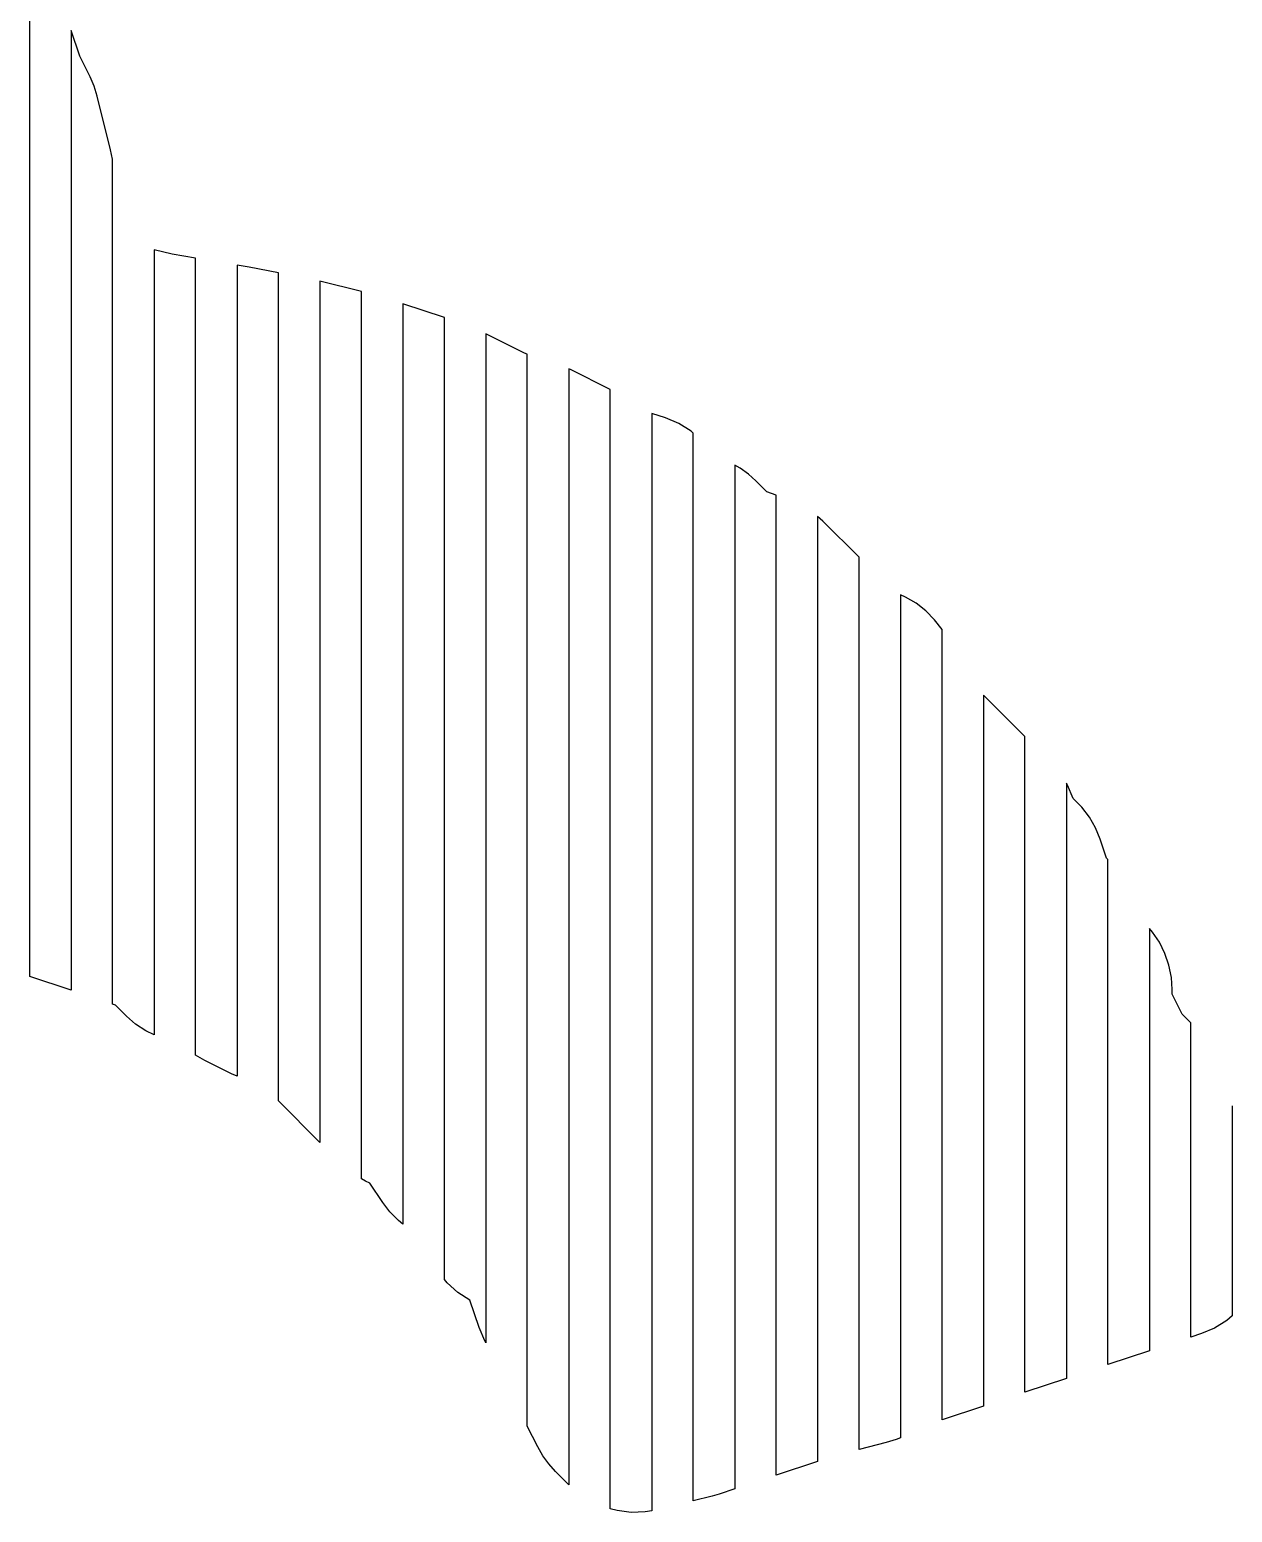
# Model space of a CAD drawing. Header units: metres. Extents: x -6 to 1890, y -8 to 898.
# Drawn here: x 1337.6 to 1453.6, y 68.5 to 211.6 of the extents above; entities that cross this region are included whole.
import ezdxf

# ---------------------------------------------------------------- set-up
doc = ezdxf.new("R2010")
doc.units = ezdxf.units.M
doc.layers.add('PASSADAS_COMPLETAS', color=1, linetype='CONTINUOUS')
doc.layers.add('PECAS_2D', color=3, linetype='CONTINUOUS')

msp = doc.modelspace()

# ---------------------------------------------------------------- linework, layer by layer
at = {"layer": 'PASSADAS_COMPLETAS'}
msp.add_lwpolyline([(1453.578, 107.713), (1453.578, 87.431), (1453.055, 86.986), (1451.853, 86.251), (1450.6, 85.726), (1449.578, 85.386), (1449.578, 89.341), (1449.578, 90.66), (1449.578, 91.979), (1449.578, 93.297), (1449.578, 94.616), (1449.578, 95.934), (1449.578, 97.253), (1449.578, 98.572), (1449.578, 99.89), (1449.578, 101.209), (1449.578, 102.527), (1449.578, 103.846), (1449.578, 115.713), (1448.738, 116.554), (1447.774, 118.482), (1447.774, 118.919), (1447.698, 120.09), (1447.467, 121.261), (1447.081, 122.401), (1446.548, 123.481), (1445.883, 124.472), (1445.578, 124.819), (1445.578, 113.353), (1445.578, 112.079), (1445.578, 110.805), (1445.578, 109.532), (1445.578, 108.258), (1445.578, 105.71), (1445.578, 103.162), (1445.578, 100.614), (1445.578, 98.066), (1445.578, 96.792), (1445.578, 94.244), (1445.578, 92.97), (1445.578, 91.696), (1445.578, 90.422), (1445.578, 89.148), (1445.578, 87.874), (1445.578, 84.052), (1441.578, 82.719), (1441.578, 86.568), (1441.578, 87.85), (1441.578, 89.133), (1441.578, 90.416), (1441.578, 91.699), (1441.578, 92.982), (1441.578, 94.265), (1441.578, 95.548), (1441.578, 98.114), (1441.578, 100.679), (1441.578, 103.245), (1441.578, 105.811), (1441.578, 107.094), (1441.578, 109.66), (1441.578, 110.943), (1441.578, 113.509), (1441.578, 116.074), (1441.578, 117.357), (1441.578, 118.64), (1441.578, 119.923), (1441.578, 121.206), (1441.578, 131.469), (1441.457, 131.59), (1440.844, 133.43), (1440.395, 134.531), (1439.801, 135.572), (1439.075, 136.527), (1438.237, 137.371), (1437.693, 138.639), (1437.578, 138.825), (1437.578, 128.381), (1437.578, 127.076), (1437.578, 125.77), (1437.578, 124.465), (1437.578, 121.854), (1437.578, 120.549), (1437.578, 117.938), (1437.578, 115.327), (1437.578, 112.716), (1437.578, 111.411), (1437.578, 108.8), (1437.578, 106.189), (1437.578, 104.883), (1437.578, 102.273), (1437.578, 100.967), (1437.578, 98.356), (1437.578, 95.745), (1437.578, 93.134), (1437.578, 91.829), (1437.578, 90.524), (1437.578, 89.218), (1437.578, 87.913), (1437.578, 86.607), (1437.578, 85.302), (1437.578, 81.386), (1433.578, 80.052), (1433.578, 83.927), (1433.578, 85.219), (1433.578, 86.511), (1433.578, 87.803), (1433.578, 89.094), (1433.578, 90.386), (1433.578, 91.678), (1433.578, 94.261), (1433.578, 96.845), (1433.578, 99.428), (1433.578, 100.72), (1433.578, 103.303), (1433.578, 105.887), (1433.578, 108.47), (1433.578, 111.054), (1433.578, 113.637), (1433.578, 114.929), (1433.578, 117.512), (1433.578, 120.096), (1433.578, 121.388), (1433.578, 123.971), (1433.578, 125.263), (1433.578, 126.554), (1433.578, 127.846), (1433.578, 130.43), (1433.578, 133.013), (1433.578, 134.305), (1433.578, 143.347), (1429.578, 147.347), (1429.578, 139.578), (1429.578, 138.283), (1429.578, 136.988), (1429.578, 134.398), (1429.578, 133.103), (1429.578, 131.809), (1429.578, 129.219), (1429.578, 126.629), (1429.578, 124.039), (1429.578, 122.744), (1429.578, 120.155), (1429.578, 117.565), (1429.578, 114.975), (1429.578, 113.68), (1429.578, 111.091), (1429.578, 109.796), (1429.578, 107.206), (1429.578, 104.616), (1429.578, 102.027), (1429.578, 99.437), (1429.578, 96.847), (1429.578, 95.552), (1429.578, 94.257), (1429.578, 92.962), (1429.578, 91.668), (1429.578, 90.373), (1429.578, 89.078), (1429.578, 87.783), (1429.578, 86.488), (1429.578, 85.193), (1429.578, 83.898), (1429.578, 82.603), (1429.578, 78.719), (1425.578, 77.386), (1425.578, 81.265), (1425.578, 82.558), (1425.578, 83.851), (1425.578, 85.143), (1425.578, 86.436), (1425.578, 87.729), (1425.578, 89.022), (1425.578, 90.315), (1425.578, 91.608), (1425.578, 92.901), (1425.578, 94.194), (1425.578, 95.487), (1425.578, 96.78), (1425.578, 98.073), (1425.578, 99.366), (1425.578, 100.659), (1425.578, 101.952), (1425.578, 103.245), (1425.578, 104.538), (1425.578, 105.831), (1425.578, 108.417), (1425.578, 111.003), (1425.578, 113.589), (1425.578, 116.175), (1425.578, 117.468), (1425.578, 120.054), (1425.578, 122.64), (1425.578, 123.933), (1425.578, 125.226), (1425.578, 127.812), (1425.578, 129.105), (1425.578, 130.398), (1425.578, 132.984), (1425.578, 135.57), (1425.578, 136.863), (1425.578, 139.449), (1425.578, 140.742), (1425.578, 143.328), (1425.578, 144.621), (1425.578, 153.672), (1424.867, 154.611), (1424.019, 155.467), (1423.075, 156.197), (1422.062, 156.788), (1421.578, 157.03), (1421.578, 149.281), (1421.578, 147.99), (1421.578, 146.698), (1421.578, 145.407), (1421.578, 144.116), (1421.578, 141.533), (1421.578, 140.241), (1421.578, 137.658), (1421.578, 135.075), (1421.578, 132.493), (1421.578, 129.91), (1421.578, 128.618), (1421.578, 126.035), (1421.578, 123.453), (1421.578, 120.87), (1421.578, 118.287), (1421.578, 116.995), (1421.578, 114.412), (1421.578, 113.121), (1421.578, 111.83), (1421.578, 110.538), (1421.578, 109.247), (1421.578, 107.955), (1421.578, 106.664), (1421.578, 105.372), (1421.578, 98.915), (1421.578, 97.624), (1421.578, 96.332), (1421.578, 95.041), (1421.578, 93.749), (1421.578, 92.458), (1421.578, 91.167), (1421.578, 89.875), (1421.578, 87.292), (1421.578, 86.001), (1421.578, 84.709), (1421.578, 83.418), (1421.578, 82.127), (1421.578, 80.835), (1421.578, 79.544), (1421.578, 75.669), (1421.149, 75.484), (1420.199, 75.19), (1417.578, 74.535), (1417.578, 78.39), (1417.578, 79.675), (1417.578, 80.96), (1417.578, 82.246), (1417.578, 83.531), (1417.578, 84.816), (1417.578, 86.101), (1417.578, 92.527), (1417.578, 93.812), (1417.578, 95.097), (1417.578, 96.382), (1417.578, 97.667), (1417.578, 98.952), (1417.578, 100.238), (1417.578, 111.804), (1417.578, 113.089), (1417.578, 114.374), (1417.578, 115.659), (1417.578, 116.945), (1417.578, 118.23), (1417.578, 119.515), (1417.578, 122.085), (1417.578, 124.655), (1417.578, 127.226), (1417.578, 129.796), (1417.578, 132.366), (1417.578, 134.937), (1417.578, 137.507), (1417.578, 140.077), (1417.578, 142.648), (1417.578, 143.933), (1417.578, 146.503), (1417.578, 149.073), (1417.578, 150.358), (1417.578, 152.929), (1417.578, 160.64), (1414.086, 164.132), (1413.578, 164.567), (1413.578, 156.751), (1413.578, 155.449), (1413.578, 154.146), (1413.578, 152.843), (1413.578, 151.541), (1413.578, 150.238), (1413.578, 148.936), (1413.578, 147.633), (1413.578, 145.028), (1413.578, 142.423), (1413.578, 139.818), (1413.578, 138.515), (1413.578, 135.91), (1413.578, 133.305), (1413.578, 132.002), (1413.578, 129.397), (1413.578, 126.792), (1413.578, 124.186), (1413.578, 122.884), (1413.578, 121.581), (1413.578, 120.279), (1413.578, 118.976), (1413.578, 100.74), (1413.578, 99.437), (1413.578, 98.135), (1413.578, 96.832), (1413.578, 95.53), (1413.578, 94.227), (1413.578, 86.411), (1413.578, 85.109), (1413.578, 83.806), (1413.578, 82.504), (1413.578, 81.201), (1413.578, 79.898), (1413.578, 78.596), (1413.578, 77.293), (1413.578, 73.386), (1409.578, 72.052), (1409.578, 75.94), (1409.578, 77.235), (1409.578, 78.531), (1409.578, 79.827), (1409.578, 81.123), (1409.578, 83.715), (1409.578, 85.01), (1409.578, 86.306), (1409.578, 87.602), (1409.578, 88.898), (1409.578, 95.377), (1409.578, 96.673), (1409.578, 97.969), (1409.578, 99.264), (1409.578, 100.56), (1409.578, 101.856), (1409.578, 123.885), (1409.578, 125.181), (1409.578, 126.477), (1409.578, 127.772), (1409.578, 129.068), (1409.578, 130.364), (1409.578, 132.956), (1409.578, 135.547), (1409.578, 138.139), (1409.578, 140.731), (1409.578, 143.322), (1409.578, 144.618), (1409.578, 147.21), (1409.578, 148.506), (1409.578, 151.097), (1409.578, 152.393), (1409.578, 153.689), (1409.578, 154.985), (1409.578, 156.28), (1409.578, 158.872), (1409.578, 160.168), (1409.578, 166.647), (1408.689, 166.943), (1407.623, 168.01), (1406.898, 168.661), (1406.105, 169.232), (1405.578, 169.532), (1405.578, 164.331), (1405.578, 163.031), (1405.578, 161.731), (1405.578, 160.431), (1405.578, 159.131), (1405.578, 157.83), (1405.578, 156.53), (1405.578, 155.23), (1405.578, 152.63), (1405.578, 151.33), (1405.578, 150.029), (1405.578, 147.429), (1405.578, 144.829), (1405.578, 143.529), (1405.578, 140.928), (1405.578, 138.328), (1405.578, 135.728), (1405.578, 134.427), (1405.578, 133.127), (1405.578, 131.827), (1405.578, 130.527), (1405.578, 129.227), (1405.578, 127.926), (1405.578, 101.923), (1405.578, 100.623), (1405.578, 99.323), (1405.578, 98.023), (1405.578, 96.722), (1405.578, 95.422), (1405.578, 91.522), (1405.578, 90.221), (1405.578, 88.921), (1405.578, 87.621), (1405.578, 86.321), (1405.578, 85.021), (1405.578, 83.721), (1405.578, 82.42), (1405.578, 81.12), (1405.578, 79.82), (1405.578, 78.52), (1405.578, 77.22), (1405.578, 75.92), (1405.578, 74.619), (1405.578, 70.719), (1404.066, 70.215), (1403.395, 70.02), (1401.578, 69.565), (1401.578, 73.43), (1401.578, 74.719), (1401.578, 76.007), (1401.578, 77.296), (1401.578, 78.584), (1401.578, 79.872), (1401.578, 81.161), (1401.578, 82.449), (1401.578, 83.738), (1401.578, 85.026), (1401.578, 86.314), (1401.578, 87.603), (1401.578, 90.179), (1401.578, 92.756), (1401.578, 94.045), (1401.578, 96.621), (1401.578, 97.91), (1401.578, 99.198), (1401.578, 100.487), (1401.578, 101.775), (1401.578, 103.063), (1401.578, 131.408), (1401.578, 132.696), (1401.578, 133.985), (1401.578, 135.273), (1401.578, 136.561), (1401.578, 137.85), (1401.578, 140.427), (1401.578, 143.003), (1401.578, 145.58), (1401.578, 148.157), (1401.578, 149.445), (1401.578, 152.022), (1401.578, 154.599), (1401.578, 155.887), (1401.578, 157.176), (1401.578, 158.464), (1401.578, 159.752), (1401.578, 161.041), (1401.578, 162.329), (1401.578, 163.618), (1401.578, 164.906), (1401.578, 166.194), (1401.578, 172.636), (1401.387, 172.8), (1400.188, 173.541), (1398.895, 174.086), (1397.578, 174.525), (1397.578, 169.358), (1397.578, 168.067), (1397.578, 166.775), (1397.578, 165.484), (1397.578, 164.192), (1397.578, 162.9), (1397.578, 161.609), (1397.578, 160.317), (1397.578, 159.026), (1397.578, 157.734), (1397.578, 156.442), (1397.578, 155.151), (1397.578, 153.859), (1397.578, 151.276), (1397.578, 148.693), (1397.578, 146.11), (1397.578, 143.526), (1397.578, 142.235), (1397.578, 140.943), (1397.578, 138.36), (1397.578, 137.068), (1397.578, 103.487), (1397.578, 100.904), (1397.578, 99.612), (1397.578, 98.32), (1397.578, 97.029), (1397.578, 95.737), (1397.578, 94.446), (1397.578, 91.862), (1397.578, 89.279), (1397.578, 87.988), (1397.578, 86.696), (1397.578, 85.404), (1397.578, 84.113), (1397.578, 82.821), (1397.578, 81.53), (1397.578, 80.238), (1397.578, 78.946), (1397.578, 77.655), (1397.578, 76.363), (1397.578, 73.78), (1397.578, 72.488), (1397.578, 68.614), (1396.942, 68.502), (1395.605, 68.465), (1394.255, 68.628), (1393.578, 68.815), (1393.578, 74.021), (1393.578, 75.323), (1393.578, 76.625), (1393.578, 77.926), (1393.578, 79.228), (1393.578, 80.529), (1393.578, 81.831), (1393.578, 83.132), (1393.578, 84.434), (1393.578, 85.736), (1393.578, 87.037), (1393.578, 88.339), (1393.578, 89.64), (1393.578, 90.942), (1393.578, 92.244), (1393.578, 93.545), (1393.578, 96.148), (1393.578, 97.45), (1393.578, 98.752), (1393.578, 100.053), (1393.578, 101.355), (1393.578, 102.656), (1393.578, 103.958), (1393.578, 140.402), (1393.578, 143.005), (1393.578, 144.307), (1393.578, 145.609), (1393.578, 148.212), (1393.578, 150.815), (1393.578, 153.418), (1393.578, 154.72), (1393.578, 157.323), (1393.578, 158.624), (1393.578, 159.926), (1393.578, 161.228), (1393.578, 162.529), (1393.578, 163.831), (1393.578, 165.132), (1393.578, 166.434), (1393.578, 167.736), (1393.578, 169.037), (1393.578, 170.339), (1393.578, 171.64), (1393.578, 176.847), (1389.746, 178.762), (1389.578, 178.832), (1389.578, 173.642), (1389.578, 172.344), (1389.578, 171.046), (1389.578, 169.749), (1389.578, 168.451), (1389.578, 167.153), (1389.578, 165.856), (1389.578, 164.558), (1389.578, 163.26), (1389.578, 161.963), (1389.578, 159.367), (1389.578, 156.772), (1389.578, 155.474), (1389.578, 154.176), (1389.578, 151.581), (1389.578, 148.986), (1389.578, 147.688), (1389.578, 146.39), (1389.578, 145.093), (1389.578, 143.795), (1389.578, 142.497), (1389.578, 104.865), (1389.578, 103.567), (1389.578, 102.27), (1389.578, 100.972), (1389.578, 99.674), (1389.578, 98.377), (1389.578, 97.079), (1389.578, 95.781), (1389.578, 94.484), (1389.578, 93.186), (1389.578, 91.888), (1389.578, 90.591), (1389.578, 89.293), (1389.578, 87.995), (1389.578, 86.698), (1389.578, 85.4), (1389.578, 84.102), (1389.578, 82.805), (1389.578, 81.507), (1389.578, 71.126), (1388.29, 72.413), (1387.639, 73.138), (1387.068, 73.931), (1386.586, 74.778), (1385.578, 76.794), (1385.578, 88.432), (1385.578, 89.726), (1385.578, 91.019), (1385.578, 92.312), (1385.578, 93.605), (1385.578, 94.898), (1385.578, 96.192), (1385.578, 97.485), (1385.578, 98.778), (1385.578, 100.071), (1385.578, 101.364), (1385.578, 102.657), (1385.578, 103.951), (1385.578, 105.244), (1385.578, 146.626), (1385.578, 147.919), (1385.578, 149.212), (1385.578, 150.505), (1385.578, 151.798), (1385.578, 154.385), (1385.578, 156.971), (1385.578, 159.557), (1385.578, 160.851), (1385.578, 162.144), (1385.578, 163.437), (1385.578, 164.73), (1385.578, 166.023), (1385.578, 167.317), (1385.578, 168.61), (1385.578, 169.903), (1385.578, 171.196), (1385.578, 172.489), (1385.578, 173.782), (1385.578, 175.076), (1385.578, 180.248), (1385.29, 180.344), (1381.578, 182.2), (1381.578, 177.008), (1381.578, 175.71), (1381.578, 174.411), (1381.578, 173.113), (1381.578, 171.815), (1381.578, 170.517), (1381.578, 169.219), (1381.578, 167.921), (1381.578, 166.622), (1381.578, 165.324), (1381.578, 164.026), (1381.578, 162.728), (1381.578, 161.43), (1381.578, 160.132), (1381.578, 157.535), (1381.578, 154.939), (1381.578, 153.641), (1381.578, 152.343), (1381.578, 151.044), (1381.578, 149.746), (1381.578, 148.448), (1381.578, 106.907), (1381.578, 105.609), (1381.578, 104.31), (1381.578, 103.012), (1381.578, 101.714), (1381.578, 100.416), (1381.578, 99.118), (1381.578, 97.82), (1381.578, 95.223), (1381.578, 93.925), (1381.578, 84.838), (1381.466, 85.019), (1380.922, 86.311), (1380.043, 88.947), (1378.885, 89.694), (1377.842, 90.619), (1377.578, 90.938), (1377.578, 98.674), (1377.578, 99.964), (1377.578, 101.253), (1377.578, 102.543), (1377.578, 103.832), (1377.578, 105.121), (1377.578, 106.411), (1377.578, 107.7), (1377.578, 150.252), (1377.578, 151.541), (1377.578, 152.83), (1377.578, 154.12), (1377.578, 155.409), (1377.578, 156.699), (1377.578, 159.278), (1377.578, 161.856), (1377.578, 163.146), (1377.578, 164.435), (1377.578, 165.725), (1377.578, 167.014), (1377.578, 168.304), (1377.578, 169.593), (1377.578, 170.882), (1377.578, 172.172), (1377.578, 173.461), (1377.578, 174.751), (1377.578, 176.04), (1377.578, 177.33), (1377.578, 178.619), (1377.578, 183.777), (1373.578, 185.11), (1373.578, 179.961), (1373.578, 178.674), (1373.578, 177.386), (1373.578, 176.099), (1373.578, 174.812), (1373.578, 173.524), (1373.578, 172.237), (1373.578, 170.95), (1373.578, 169.662), (1373.578, 168.375), (1373.578, 167.088), (1373.578, 165.8), (1373.578, 164.513), (1373.578, 163.226), (1373.578, 161.939), (1373.578, 159.364), (1373.578, 158.077), (1373.578, 156.789), (1373.578, 155.502), (1373.578, 154.215), (1373.578, 152.927), (1373.578, 111.733), (1373.578, 110.446), (1373.578, 109.159), (1373.578, 107.872), (1373.578, 106.584), (1373.578, 105.297), (1373.578, 104.01), (1373.578, 102.722), (1373.578, 96.286), (1373.137, 96.633), (1372.332, 97.453), (1371.642, 98.36), (1370.397, 100.227), (1369.974, 100.439), (1369.578, 100.664), (1369.578, 107.151), (1369.578, 108.448), (1369.578, 109.745), (1369.578, 111.043), (1369.578, 112.34), (1369.578, 113.637), (1369.578, 114.935), (1369.578, 116.232), (1369.578, 155.153), (1369.578, 156.451), (1369.578, 157.748), (1369.578, 159.045), (1369.578, 160.343), (1369.578, 161.64), (1369.578, 162.937), (1369.578, 164.235), (1369.578, 165.532), (1369.578, 166.829), (1369.578, 168.127), (1369.578, 169.424), (1369.578, 170.722), (1369.578, 172.019), (1369.578, 173.316), (1369.578, 174.614), (1369.578, 175.911), (1369.578, 177.208), (1369.578, 178.506), (1369.578, 179.803), (1369.578, 181.101), (1369.578, 186.29), (1365.578, 187.282), (1365.578, 182.087), (1365.578, 180.789), (1365.578, 179.49), (1365.578, 178.192), (1365.578, 176.893), (1365.578, 175.595), (1365.578, 174.296), (1365.578, 172.997), (1365.578, 171.699), (1365.578, 170.4), (1365.578, 169.102), (1365.578, 167.803), (1365.578, 165.206), (1365.578, 163.908), (1365.578, 162.609), (1365.578, 161.31), (1365.578, 160.012), (1365.578, 158.713), (1365.578, 157.415), (1365.578, 118.458), (1365.578, 117.159), (1365.578, 115.861), (1365.578, 114.562), (1365.578, 113.264), (1365.578, 111.965), (1365.578, 110.667), (1365.578, 104.174), (1361.578, 108.174), (1361.578, 113.329), (1361.578, 114.618), (1361.578, 115.907), (1361.578, 117.196), (1361.578, 118.485), (1361.578, 119.774), (1361.578, 121.063), (1361.578, 158.44), (1361.578, 159.729), (1361.578, 161.018), (1361.578, 162.306), (1361.578, 163.595), (1361.578, 164.884), (1361.578, 166.173), (1361.578, 167.462), (1361.578, 168.751), (1361.578, 170.04), (1361.578, 171.329), (1361.578, 172.617), (1361.578, 173.906), (1361.578, 175.195), (1361.578, 176.484), (1361.578, 177.773), (1361.578, 179.062), (1361.578, 180.351), (1361.578, 182.928), (1361.578, 188.084), (1358.735, 188.648), (1357.578, 188.841), (1357.578, 183.622), (1357.578, 182.317), (1357.578, 181.012), (1357.578, 179.708), (1357.578, 178.403), (1357.578, 177.098), (1357.578, 175.794), (1357.578, 174.489), (1357.578, 173.184), (1357.578, 171.88), (1357.578, 170.575), (1357.578, 169.27), (1357.578, 167.966), (1357.578, 166.661), (1357.578, 165.356), (1357.578, 164.052), (1357.578, 162.747), (1357.578, 161.442), (1357.578, 160.138), (1357.578, 122.302), (1357.578, 120.997), (1357.578, 119.693), (1357.578, 118.388), (1357.578, 117.083), (1357.578, 115.778), (1357.578, 110.56), (1357.047, 110.779), (1354.462, 112.072), (1353.578, 112.581), (1353.578, 117.796), (1353.578, 119.1), (1353.578, 120.404), (1353.578, 121.708), (1353.578, 123.012), (1353.578, 124.315), (1353.578, 160.823), (1353.578, 162.127), (1353.578, 163.43), (1353.578, 164.734), (1353.578, 166.038), (1353.578, 167.342), (1353.578, 168.646), (1353.578, 169.95), (1353.578, 171.253), (1353.578, 172.557), (1353.578, 173.861), (1353.578, 175.165), (1353.578, 176.469), (1353.578, 177.773), (1353.578, 179.076), (1353.578, 180.38), (1353.578, 181.684), (1353.578, 182.988), (1353.578, 184.292), (1353.578, 185.596), (1353.578, 189.507), (1351.338, 189.88), (1349.578, 190.321), (1349.578, 185.183), (1349.578, 183.898), (1349.578, 182.614), (1349.578, 181.329), (1349.578, 180.045), (1349.578, 178.76), (1349.578, 177.476), (1349.578, 176.191), (1349.578, 174.907), (1349.578, 173.622), (1349.578, 172.338), (1349.578, 171.053), (1349.578, 169.769), (1349.578, 168.484), (1349.578, 167.2), (1349.578, 165.915), (1349.578, 164.631), (1349.578, 163.346), (1349.578, 162.062), (1349.578, 126.096), (1349.578, 124.812), (1349.578, 123.527), (1349.578, 122.243), (1349.578, 120.958), (1349.578, 119.674), (1349.578, 114.536), (1348.777, 114.936), (1347.8, 115.594), (1346.927, 116.362), (1345.861, 117.428), (1345.578, 117.522), (1345.578, 121.405), (1345.578, 122.7), (1345.578, 123.994), (1345.578, 125.289), (1345.578, 126.583), (1345.578, 133.055), (1345.578, 164.119), (1345.578, 165.414), (1345.578, 166.708), (1345.578, 168.002), (1345.578, 169.297), (1345.578, 170.591), (1345.578, 173.18), (1345.578, 174.474), (1345.578, 175.769), (1345.578, 177.063), (1345.578, 178.357), (1345.578, 179.652), (1345.578, 180.946), (1345.578, 182.24), (1345.578, 183.535), (1345.578, 184.829), (1345.578, 186.124), (1345.578, 199.067), (1345.386, 199.975), (1344.093, 205.145), (1343.8, 206.096), (1343.404, 207.008), (1342.401, 209.015), (1341.578, 211.484), (1341.578, 189.613), (1341.578, 188.327), (1341.578, 187.04), (1341.578, 185.754), (1341.578, 184.467), (1341.578, 183.181), (1341.578, 181.894), (1341.578, 178.035), (1341.578, 176.748), (1341.578, 175.462), (1341.578, 174.175), (1341.578, 172.889), (1341.578, 171.602), (1341.578, 170.316), (1341.578, 169.029), (1341.578, 167.743), (1341.578, 166.456), (1341.578, 165.17), (1341.578, 163.883), (1341.578, 129.148), (1341.578, 127.861), (1341.578, 126.575), (1341.578, 125.288), (1341.578, 124.002), (1341.578, 122.715), (1341.578, 118.856), (1337.578, 120.189), (1337.578, 124.067), (1337.578, 125.359), (1337.578, 126.652), (1337.578, 127.945), (1337.578, 129.237), (1337.578, 130.53), (1337.578, 165.431), (1337.578, 166.723), (1337.578, 168.016), (1337.578, 169.309), (1337.578, 170.601), (1337.578, 173.186), (1337.578, 174.479), (1337.578, 175.772), (1337.578, 177.064), (1337.578, 178.357), (1337.578, 179.649), (1337.578, 180.942), (1337.578, 182.235), (1337.578, 183.527), (1337.578, 184.82), (1337.578, 186.113), (1337.578, 187.405), (1337.578, 191.283), (1337.578, 192.576), (1337.578, 193.868), (1337.578, 196.453), (1337.578, 197.746), (1337.578, 200.331), (1337.578, 202.917), (1337.578, 204.209), (1337.578, 205.502), (1337.578, 222.306)], dxfattribs=at)
at = {"layer": 'PECAS_2D'}
msp.add_lwpolyline([(1453.578, 107.713), (1453.578, 87.431), (1453.055, 86.986), (1451.853, 86.251), (1450.6, 85.726), (1449.578, 85.386), (1449.578, 89.341), (1449.578, 90.66), (1449.578, 91.979), (1449.578, 93.297), (1449.578, 94.616), (1449.578, 95.934), (1449.578, 97.253), (1449.578, 98.572), (1449.578, 99.89), (1449.578, 101.209), (1449.578, 102.527), (1449.578, 103.846), (1449.578, 115.713), (1448.738, 116.554), (1447.774, 118.482), (1447.774, 118.919), (1447.698, 120.09), (1447.467, 121.261), (1447.081, 122.401), (1446.548, 123.481), (1445.883, 124.472), (1445.578, 124.819), (1445.578, 113.353), (1445.578, 112.079), (1445.578, 110.805), (1445.578, 109.532), (1445.578, 108.258), (1445.578, 105.71), (1445.578, 103.162), (1445.578, 100.614), (1445.578, 98.066), (1445.578, 96.792), (1445.578, 94.244), (1445.578, 92.97), (1445.578, 91.696), (1445.578, 90.422), (1445.578, 89.148), (1445.578, 87.874), (1445.578, 84.052), (1441.578, 82.719), (1441.578, 86.568), (1441.578, 87.85), (1441.578, 89.133), (1441.578, 90.416), (1441.578, 91.699), (1441.578, 92.982), (1441.578, 94.265), (1441.578, 95.548), (1441.578, 98.114), (1441.578, 100.679), (1441.578, 103.245), (1441.578, 105.811), (1441.578, 107.094), (1441.578, 109.66), (1441.578, 110.943), (1441.578, 113.509), (1441.578, 116.074), (1441.578, 117.357), (1441.578, 118.64), (1441.578, 119.923), (1441.578, 121.206), (1441.578, 131.469), (1441.457, 131.59), (1440.844, 133.43), (1440.395, 134.531), (1439.801, 135.572), (1439.075, 136.527), (1438.237, 137.371), (1437.693, 138.639), (1437.578, 138.825), (1437.578, 128.381), (1437.578, 127.076), (1437.578, 125.77), (1437.578, 124.465), (1437.578, 121.854), (1437.578, 120.549), (1437.578, 117.938), (1437.578, 115.327), (1437.578, 112.716), (1437.578, 111.411), (1437.578, 108.8), (1437.578, 106.189), (1437.578, 104.883), (1437.578, 102.273), (1437.578, 100.967), (1437.578, 98.356), (1437.578, 95.745), (1437.578, 93.134), (1437.578, 91.829), (1437.578, 90.524), (1437.578, 89.218), (1437.578, 87.913), (1437.578, 86.607), (1437.578, 85.302), (1437.578, 81.386), (1433.578, 80.052), (1433.578, 83.927), (1433.578, 85.219), (1433.578, 86.511), (1433.578, 87.803), (1433.578, 89.094), (1433.578, 90.386), (1433.578, 91.678), (1433.578, 94.261), (1433.578, 96.845), (1433.578, 99.428), (1433.578, 100.72), (1433.578, 103.303), (1433.578, 105.887), (1433.578, 108.47), (1433.578, 111.054), (1433.578, 113.637), (1433.578, 114.929), (1433.578, 117.512), (1433.578, 120.096), (1433.578, 121.388), (1433.578, 123.971), (1433.578, 125.263), (1433.578, 126.554), (1433.578, 127.846), (1433.578, 130.43), (1433.578, 133.013), (1433.578, 134.305), (1433.578, 143.347), (1429.578, 147.347), (1429.578, 139.578), (1429.578, 138.283), (1429.578, 136.988), (1429.578, 134.398), (1429.578, 133.103), (1429.578, 131.809), (1429.578, 129.219), (1429.578, 126.629), (1429.578, 124.039), (1429.578, 122.744), (1429.578, 120.155), (1429.578, 117.565), (1429.578, 114.975), (1429.578, 113.68), (1429.578, 111.091), (1429.578, 109.796), (1429.578, 107.206), (1429.578, 104.616), (1429.578, 102.027), (1429.578, 99.437), (1429.578, 96.847), (1429.578, 95.552), (1429.578, 94.257), (1429.578, 92.962), (1429.578, 91.668), (1429.578, 90.373), (1429.578, 89.078), (1429.578, 87.783), (1429.578, 86.488), (1429.578, 85.193), (1429.578, 83.898), (1429.578, 82.603), (1429.578, 78.719), (1425.578, 77.386), (1425.578, 81.265), (1425.578, 82.558), (1425.578, 83.851), (1425.578, 85.143), (1425.578, 86.436), (1425.578, 87.729), (1425.578, 89.022), (1425.578, 90.315), (1425.578, 91.608), (1425.578, 92.901), (1425.578, 94.194), (1425.578, 95.487), (1425.578, 96.78), (1425.578, 98.073), (1425.578, 99.366), (1425.578, 100.659), (1425.578, 101.952), (1425.578, 103.245), (1425.578, 104.538), (1425.578, 105.831), (1425.578, 108.417), (1425.578, 111.003), (1425.578, 113.589), (1425.578, 116.175), (1425.578, 117.468), (1425.578, 120.054), (1425.578, 122.64), (1425.578, 123.933), (1425.578, 125.226), (1425.578, 127.812), (1425.578, 129.105), (1425.578, 130.398), (1425.578, 132.984), (1425.578, 135.57), (1425.578, 136.863), (1425.578, 139.449), (1425.578, 140.742), (1425.578, 143.328), (1425.578, 144.621), (1425.578, 153.672), (1424.867, 154.611), (1424.019, 155.467), (1423.075, 156.197), (1422.062, 156.788), (1421.578, 157.03), (1421.578, 149.281), (1421.578, 147.99), (1421.578, 146.698), (1421.578, 145.407), (1421.578, 144.116), (1421.578, 141.533), (1421.578, 140.241), (1421.578, 137.658), (1421.578, 135.075), (1421.578, 132.493), (1421.578, 129.91), (1421.578, 128.618), (1421.578, 126.035), (1421.578, 123.453), (1421.578, 120.87), (1421.578, 118.287), (1421.578, 116.995), (1421.578, 114.412), (1421.578, 113.121), (1421.578, 111.83), (1421.578, 110.538), (1421.578, 109.247), (1421.578, 107.955), (1421.578, 106.664), (1421.578, 105.372), (1421.578, 98.915), (1421.578, 97.624), (1421.578, 96.332), (1421.578, 95.041), (1421.578, 93.749), (1421.578, 92.458), (1421.578, 91.167), (1421.578, 89.875), (1421.578, 87.292), (1421.578, 86.001), (1421.578, 84.709), (1421.578, 83.418), (1421.578, 82.127), (1421.578, 80.835), (1421.578, 79.544), (1421.578, 75.669), (1421.149, 75.484), (1420.199, 75.19), (1417.578, 74.535), (1417.578, 78.39), (1417.578, 79.675), (1417.578, 80.96), (1417.578, 82.246), (1417.578, 83.531), (1417.578, 84.816), (1417.578, 86.101), (1417.578, 92.527), (1417.578, 93.812), (1417.578, 95.097), (1417.578, 96.382), (1417.578, 97.667), (1417.578, 98.952), (1417.578, 100.238), (1417.578, 111.804), (1417.578, 113.089), (1417.578, 114.374), (1417.578, 115.659), (1417.578, 116.945), (1417.578, 118.23), (1417.578, 119.515), (1417.578, 122.085), (1417.578, 124.655), (1417.578, 127.226), (1417.578, 129.796), (1417.578, 132.366), (1417.578, 134.937), (1417.578, 137.507), (1417.578, 140.077), (1417.578, 142.648), (1417.578, 143.933), (1417.578, 146.503), (1417.578, 149.073), (1417.578, 150.358), (1417.578, 152.929), (1417.578, 160.64), (1414.086, 164.132), (1413.578, 164.567), (1413.578, 156.751), (1413.578, 155.449), (1413.578, 154.146), (1413.578, 152.843), (1413.578, 151.541), (1413.578, 150.238), (1413.578, 148.936), (1413.578, 147.633), (1413.578, 145.028), (1413.578, 142.423), (1413.578, 139.818), (1413.578, 138.515), (1413.578, 135.91), (1413.578, 133.305), (1413.578, 132.002), (1413.578, 129.397), (1413.578, 126.792), (1413.578, 124.186), (1413.578, 122.884), (1413.578, 121.581), (1413.578, 120.279), (1413.578, 118.976), (1413.578, 100.74), (1413.578, 99.437), (1413.578, 98.135), (1413.578, 96.832), (1413.578, 95.53), (1413.578, 94.227), (1413.578, 86.411), (1413.578, 85.109), (1413.578, 83.806), (1413.578, 82.504), (1413.578, 81.201), (1413.578, 79.898), (1413.578, 78.596), (1413.578, 77.293), (1413.578, 73.386), (1409.578, 72.052), (1409.578, 75.94), (1409.578, 77.235), (1409.578, 78.531), (1409.578, 79.827), (1409.578, 81.123), (1409.578, 83.715), (1409.578, 85.01), (1409.578, 86.306), (1409.578, 87.602), (1409.578, 88.898), (1409.578, 95.377), (1409.578, 96.673), (1409.578, 97.969), (1409.578, 99.264), (1409.578, 100.56), (1409.578, 101.856), (1409.578, 123.885), (1409.578, 125.181), (1409.578, 126.477), (1409.578, 127.772), (1409.578, 129.068), (1409.578, 130.364), (1409.578, 132.956), (1409.578, 135.547), (1409.578, 138.139), (1409.578, 140.731), (1409.578, 143.322), (1409.578, 144.618), (1409.578, 147.21), (1409.578, 148.506), (1409.578, 151.097), (1409.578, 152.393), (1409.578, 153.689), (1409.578, 154.985), (1409.578, 156.28), (1409.578, 158.872), (1409.578, 160.168), (1409.578, 166.647), (1408.689, 166.943), (1407.623, 168.01), (1406.898, 168.661), (1406.105, 169.232), (1405.578, 169.532), (1405.578, 164.331), (1405.578, 163.031), (1405.578, 161.731), (1405.578, 160.431), (1405.578, 159.131), (1405.578, 157.83), (1405.578, 156.53), (1405.578, 155.23), (1405.578, 152.63), (1405.578, 151.33), (1405.578, 150.029), (1405.578, 147.429), (1405.578, 144.829), (1405.578, 143.529), (1405.578, 140.928), (1405.578, 138.328), (1405.578, 135.728), (1405.578, 134.427), (1405.578, 133.127), (1405.578, 131.827), (1405.578, 130.527), (1405.578, 129.227), (1405.578, 127.926), (1405.578, 101.923), (1405.578, 100.623), (1405.578, 99.323), (1405.578, 98.023), (1405.578, 96.722), (1405.578, 95.422), (1405.578, 91.522), (1405.578, 90.221), (1405.578, 88.921), (1405.578, 87.621), (1405.578, 86.321), (1405.578, 85.021), (1405.578, 83.721), (1405.578, 82.42), (1405.578, 81.12), (1405.578, 79.82), (1405.578, 78.52), (1405.578, 77.22), (1405.578, 75.92), (1405.578, 74.619), (1405.578, 70.719), (1404.066, 70.215), (1403.395, 70.02), (1401.578, 69.565), (1401.578, 73.43), (1401.578, 74.719), (1401.578, 76.007), (1401.578, 77.296), (1401.578, 78.584), (1401.578, 79.872), (1401.578, 81.161), (1401.578, 82.449), (1401.578, 83.738), (1401.578, 85.026), (1401.578, 86.314), (1401.578, 87.603), (1401.578, 90.179), (1401.578, 92.756), (1401.578, 94.045), (1401.578, 96.621), (1401.578, 97.91), (1401.578, 99.198), (1401.578, 100.487), (1401.578, 101.775), (1401.578, 103.063), (1401.578, 131.408), (1401.578, 132.696), (1401.578, 133.985), (1401.578, 135.273), (1401.578, 136.561), (1401.578, 137.85), (1401.578, 140.427), (1401.578, 143.003), (1401.578, 145.58), (1401.578, 148.157), (1401.578, 149.445), (1401.578, 152.022), (1401.578, 154.599), (1401.578, 155.887), (1401.578, 157.176), (1401.578, 158.464), (1401.578, 159.752), (1401.578, 161.041), (1401.578, 162.329), (1401.578, 163.618), (1401.578, 164.906), (1401.578, 166.194), (1401.578, 172.636), (1401.387, 172.8), (1400.188, 173.541), (1398.895, 174.086), (1397.578, 174.525), (1397.578, 169.358), (1397.578, 168.067), (1397.578, 166.775), (1397.578, 165.484), (1397.578, 164.192), (1397.578, 162.9), (1397.578, 161.609), (1397.578, 160.317), (1397.578, 159.026), (1397.578, 157.734), (1397.578, 156.442), (1397.578, 155.151), (1397.578, 153.859), (1397.578, 151.276), (1397.578, 148.693), (1397.578, 146.11), (1397.578, 143.526), (1397.578, 142.235), (1397.578, 140.943), (1397.578, 138.36), (1397.578, 137.068), (1397.578, 103.487), (1397.578, 100.904), (1397.578, 99.612), (1397.578, 98.32), (1397.578, 97.029), (1397.578, 95.737), (1397.578, 94.446), (1397.578, 91.862), (1397.578, 89.279), (1397.578, 87.988), (1397.578, 86.696), (1397.578, 85.404), (1397.578, 84.113), (1397.578, 82.821), (1397.578, 81.53), (1397.578, 80.238), (1397.578, 78.946), (1397.578, 77.655), (1397.578, 76.363), (1397.578, 73.78), (1397.578, 72.488), (1397.578, 68.614), (1396.942, 68.502), (1395.605, 68.465), (1394.255, 68.628), (1393.578, 68.815), (1393.578, 74.021), (1393.578, 75.323), (1393.578, 76.625), (1393.578, 77.926), (1393.578, 79.228), (1393.578, 80.529), (1393.578, 81.831), (1393.578, 83.132), (1393.578, 84.434), (1393.578, 85.736), (1393.578, 87.037), (1393.578, 88.339), (1393.578, 89.64), (1393.578, 90.942), (1393.578, 92.244), (1393.578, 93.545), (1393.578, 96.148), (1393.578, 97.45), (1393.578, 98.752), (1393.578, 100.053), (1393.578, 101.355), (1393.578, 102.656), (1393.578, 103.958), (1393.578, 140.402), (1393.578, 143.005), (1393.578, 144.307), (1393.578, 145.609), (1393.578, 148.212), (1393.578, 150.815), (1393.578, 153.418), (1393.578, 154.72), (1393.578, 157.323), (1393.578, 158.624), (1393.578, 159.926), (1393.578, 161.228), (1393.578, 162.529), (1393.578, 163.831), (1393.578, 165.132), (1393.578, 166.434), (1393.578, 167.736), (1393.578, 169.037), (1393.578, 170.339), (1393.578, 171.64), (1393.578, 176.847), (1389.746, 178.762), (1389.578, 178.832), (1389.578, 173.642), (1389.578, 172.344), (1389.578, 171.046), (1389.578, 169.749), (1389.578, 168.451), (1389.578, 167.153), (1389.578, 165.856), (1389.578, 164.558), (1389.578, 163.26), (1389.578, 161.963), (1389.578, 159.367), (1389.578, 156.772), (1389.578, 155.474), (1389.578, 154.176), (1389.578, 151.581), (1389.578, 148.986), (1389.578, 147.688), (1389.578, 146.39), (1389.578, 145.093), (1389.578, 143.795), (1389.578, 142.497), (1389.578, 104.865), (1389.578, 103.567), (1389.578, 102.27), (1389.578, 100.972), (1389.578, 99.674), (1389.578, 98.377), (1389.578, 97.079), (1389.578, 95.781), (1389.578, 94.484), (1389.578, 93.186), (1389.578, 91.888), (1389.578, 90.591), (1389.578, 89.293), (1389.578, 87.995), (1389.578, 86.698), (1389.578, 85.4), (1389.578, 84.102), (1389.578, 82.805), (1389.578, 81.507), (1389.578, 71.126), (1388.29, 72.413), (1387.639, 73.138), (1387.068, 73.931), (1386.586, 74.778), (1385.578, 76.794), (1385.578, 88.432), (1385.578, 89.726), (1385.578, 91.019), (1385.578, 92.312), (1385.578, 93.605), (1385.578, 94.898), (1385.578, 96.192), (1385.578, 97.485), (1385.578, 98.778), (1385.578, 100.071), (1385.578, 101.364), (1385.578, 102.657), (1385.578, 103.951), (1385.578, 105.244), (1385.578, 146.626), (1385.578, 147.919), (1385.578, 149.212), (1385.578, 150.505), (1385.578, 151.798), (1385.578, 154.385), (1385.578, 156.971), (1385.578, 159.557), (1385.578, 160.851), (1385.578, 162.144), (1385.578, 163.437), (1385.578, 164.73), (1385.578, 166.023), (1385.578, 167.317), (1385.578, 168.61), (1385.578, 169.903), (1385.578, 171.196), (1385.578, 172.489), (1385.578, 173.782), (1385.578, 175.076), (1385.578, 180.248), (1385.29, 180.344), (1381.578, 182.2), (1381.578, 177.008), (1381.578, 175.71), (1381.578, 174.411), (1381.578, 173.113), (1381.578, 171.815), (1381.578, 170.517), (1381.578, 169.219), (1381.578, 167.921), (1381.578, 166.622), (1381.578, 165.324), (1381.578, 164.026), (1381.578, 162.728), (1381.578, 161.43), (1381.578, 160.132), (1381.578, 157.535), (1381.578, 154.939), (1381.578, 153.641), (1381.578, 152.343), (1381.578, 151.044), (1381.578, 149.746), (1381.578, 148.448), (1381.578, 106.907), (1381.578, 105.609), (1381.578, 104.31), (1381.578, 103.012), (1381.578, 101.714), (1381.578, 100.416), (1381.578, 99.118), (1381.578, 97.82), (1381.578, 95.223), (1381.578, 93.925), (1381.578, 84.838), (1381.466, 85.019), (1380.922, 86.311), (1380.043, 88.947), (1378.885, 89.694), (1377.842, 90.619), (1377.578, 90.938), (1377.578, 98.674), (1377.578, 99.964), (1377.578, 101.253), (1377.578, 102.543), (1377.578, 103.832), (1377.578, 105.121), (1377.578, 106.411), (1377.578, 107.7), (1377.578, 150.252), (1377.578, 151.541), (1377.578, 152.83), (1377.578, 154.12), (1377.578, 155.409), (1377.578, 156.699), (1377.578, 159.278), (1377.578, 161.856), (1377.578, 163.146), (1377.578, 164.435), (1377.578, 165.725), (1377.578, 167.014), (1377.578, 168.304), (1377.578, 169.593), (1377.578, 170.882), (1377.578, 172.172), (1377.578, 173.461), (1377.578, 174.751), (1377.578, 176.04), (1377.578, 177.33), (1377.578, 178.619), (1377.578, 183.777), (1373.578, 185.11), (1373.578, 179.961), (1373.578, 178.674), (1373.578, 177.386), (1373.578, 176.099), (1373.578, 174.812), (1373.578, 173.524), (1373.578, 172.237), (1373.578, 170.95), (1373.578, 169.662), (1373.578, 168.375), (1373.578, 167.088), (1373.578, 165.8), (1373.578, 164.513), (1373.578, 163.226), (1373.578, 161.939), (1373.578, 159.364), (1373.578, 158.077), (1373.578, 156.789), (1373.578, 155.502), (1373.578, 154.215), (1373.578, 152.927), (1373.578, 111.733), (1373.578, 110.446), (1373.578, 109.159), (1373.578, 107.872), (1373.578, 106.584), (1373.578, 105.297), (1373.578, 104.01), (1373.578, 102.722), (1373.578, 96.286), (1373.137, 96.633), (1372.332, 97.453), (1371.642, 98.36), (1370.397, 100.227), (1369.974, 100.439), (1369.578, 100.664), (1369.578, 107.151), (1369.578, 108.448), (1369.578, 109.745), (1369.578, 111.043), (1369.578, 112.34), (1369.578, 113.637), (1369.578, 114.935), (1369.578, 116.232), (1369.578, 155.153), (1369.578, 156.451), (1369.578, 157.748), (1369.578, 159.045), (1369.578, 160.343), (1369.578, 161.64), (1369.578, 162.937), (1369.578, 164.235), (1369.578, 165.532), (1369.578, 166.829), (1369.578, 168.127), (1369.578, 169.424), (1369.578, 170.722), (1369.578, 172.019), (1369.578, 173.316), (1369.578, 174.614), (1369.578, 175.911), (1369.578, 177.208), (1369.578, 178.506), (1369.578, 179.803), (1369.578, 181.101), (1369.578, 186.29), (1365.578, 187.282), (1365.578, 182.087), (1365.578, 180.789), (1365.578, 179.49), (1365.578, 178.192), (1365.578, 176.893), (1365.578, 175.595), (1365.578, 174.296), (1365.578, 172.997), (1365.578, 171.699), (1365.578, 170.4), (1365.578, 169.102), (1365.578, 167.803), (1365.578, 165.206), (1365.578, 163.908), (1365.578, 162.609), (1365.578, 161.31), (1365.578, 160.012), (1365.578, 158.713), (1365.578, 157.415), (1365.578, 118.458), (1365.578, 117.159), (1365.578, 115.861), (1365.578, 114.562), (1365.578, 113.264), (1365.578, 111.965), (1365.578, 110.667), (1365.578, 104.174), (1361.578, 108.174), (1361.578, 113.329), (1361.578, 114.618), (1361.578, 115.907), (1361.578, 117.196), (1361.578, 118.485), (1361.578, 119.774), (1361.578, 121.063), (1361.578, 158.44), (1361.578, 159.729), (1361.578, 161.018), (1361.578, 162.306), (1361.578, 163.595), (1361.578, 164.884), (1361.578, 166.173), (1361.578, 167.462), (1361.578, 168.751), (1361.578, 170.04), (1361.578, 171.329), (1361.578, 172.617), (1361.578, 173.906), (1361.578, 175.195), (1361.578, 176.484), (1361.578, 177.773), (1361.578, 179.062), (1361.578, 180.351), (1361.578, 182.928), (1361.578, 188.084), (1358.735, 188.648), (1357.578, 188.841), (1357.578, 183.622), (1357.578, 182.317), (1357.578, 181.012), (1357.578, 179.708), (1357.578, 178.403), (1357.578, 177.098), (1357.578, 175.794), (1357.578, 174.489), (1357.578, 173.184), (1357.578, 171.88), (1357.578, 170.575), (1357.578, 169.27), (1357.578, 167.966), (1357.578, 166.661), (1357.578, 165.356), (1357.578, 164.052), (1357.578, 162.747), (1357.578, 161.442), (1357.578, 160.138), (1357.578, 122.302), (1357.578, 120.997), (1357.578, 119.693), (1357.578, 118.388), (1357.578, 117.083), (1357.578, 115.778), (1357.578, 110.56), (1357.047, 110.779), (1354.462, 112.072), (1353.578, 112.581), (1353.578, 117.796), (1353.578, 119.1), (1353.578, 120.404), (1353.578, 121.708), (1353.578, 123.012), (1353.578, 124.315), (1353.578, 160.823), (1353.578, 162.127), (1353.578, 163.43), (1353.578, 164.734), (1353.578, 166.038), (1353.578, 167.342), (1353.578, 168.646), (1353.578, 169.95), (1353.578, 171.253), (1353.578, 172.557), (1353.578, 173.861), (1353.578, 175.165), (1353.578, 176.469), (1353.578, 177.773), (1353.578, 179.076), (1353.578, 180.38), (1353.578, 181.684), (1353.578, 182.988), (1353.578, 184.292), (1353.578, 185.596), (1353.578, 189.507), (1351.338, 189.88), (1349.578, 190.321), (1349.578, 185.183), (1349.578, 183.898), (1349.578, 182.614), (1349.578, 181.329), (1349.578, 180.045), (1349.578, 178.76), (1349.578, 177.476), (1349.578, 176.191), (1349.578, 174.907), (1349.578, 173.622), (1349.578, 172.338), (1349.578, 171.053), (1349.578, 169.769), (1349.578, 168.484), (1349.578, 167.2), (1349.578, 165.915), (1349.578, 164.631), (1349.578, 163.346), (1349.578, 162.062), (1349.578, 126.096), (1349.578, 124.812), (1349.578, 123.527), (1349.578, 122.243), (1349.578, 120.958), (1349.578, 119.674), (1349.578, 114.536), (1348.777, 114.936), (1347.8, 115.594), (1346.927, 116.362), (1345.861, 117.428), (1345.578, 117.522), (1345.578, 121.405), (1345.578, 122.7), (1345.578, 123.994), (1345.578, 125.289), (1345.578, 126.583), (1345.578, 133.055), (1345.578, 164.119), (1345.578, 165.414), (1345.578, 166.708), (1345.578, 168.002), (1345.578, 169.297), (1345.578, 170.591), (1345.578, 173.18), (1345.578, 174.474), (1345.578, 175.769), (1345.578, 177.063), (1345.578, 178.357), (1345.578, 179.652), (1345.578, 180.946), (1345.578, 182.24), (1345.578, 183.535), (1345.578, 184.829), (1345.578, 186.124), (1345.578, 199.067), (1345.386, 199.975), (1344.093, 205.145), (1343.8, 206.096), (1343.404, 207.008), (1342.401, 209.015), (1341.578, 211.484), (1341.578, 189.613), (1341.578, 188.327), (1341.578, 187.04), (1341.578, 185.754), (1341.578, 184.467), (1341.578, 183.181), (1341.578, 181.894), (1341.578, 178.035), (1341.578, 176.748), (1341.578, 175.462), (1341.578, 174.175), (1341.578, 172.889), (1341.578, 171.602), (1341.578, 170.316), (1341.578, 169.029), (1341.578, 167.743), (1341.578, 166.456), (1341.578, 165.17), (1341.578, 163.883), (1341.578, 129.148), (1341.578, 127.861), (1341.578, 126.575), (1341.578, 125.288), (1341.578, 124.002), (1341.578, 122.715), (1341.578, 118.856), (1337.578, 120.189), (1337.578, 124.067), (1337.578, 125.359), (1337.578, 126.652), (1337.578, 127.945), (1337.578, 129.237), (1337.578, 130.53), (1337.578, 165.431), (1337.578, 166.723), (1337.578, 168.016), (1337.578, 169.309), (1337.578, 170.601), (1337.578, 173.186), (1337.578, 174.479), (1337.578, 175.772), (1337.578, 177.064), (1337.578, 178.357), (1337.578, 179.649), (1337.578, 180.942), (1337.578, 182.235), (1337.578, 183.527), (1337.578, 184.82), (1337.578, 186.113), (1337.578, 187.405), (1337.578, 191.283), (1337.578, 192.576), (1337.578, 193.868), (1337.578, 196.453), (1337.578, 197.746), (1337.578, 200.331), (1337.578, 202.917), (1337.578, 204.209), (1337.578, 205.502), (1337.578, 222.306)], dxfattribs=at)

doc.saveas('drawing.dxf')
